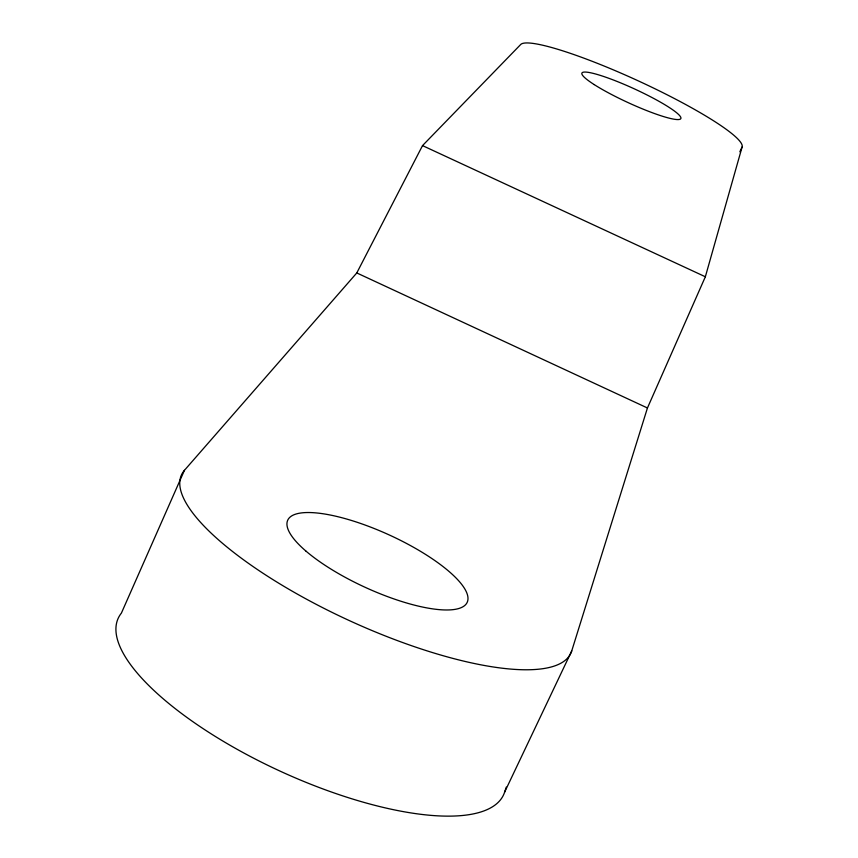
<?xml version="1.0" encoding="UTF-8"?>
<svg xmlns="http://www.w3.org/2000/svg" width="858" height="858" viewBox="0 0 858 858"><rect width="100%" height="100%" fill="white"/><g stroke="black" fill="none" stroke-linecap="round" stroke-linejoin="round"><path stroke-width="1.29" d="M705.351 276.769L742.116 146.954A122.061 16.946 24.7 0 0 639.714 81.531A122.061 16.946 24.7 0 0 520.731 44.466L422.522 145.613L356.789 272.941L184.416 470.345L121.386 613.127A211.947 71.589 24.6 0 0 276.351 769.39A211.947 71.589 24.6 0 0 504.622 792.138L571.739 650.89L647.447 407.979L705.351 276.769L422.522 145.613M504.622 792.138L506.306 787.065M739.843 151.78L742.116 146.954M356.789 272.941L647.447 407.979M571.739 650.89A214.135 62.623 24.6 0 1 345.313 618.725A214.135 62.623 24.6 0 1 184.416 470.345M305.727 550.9A98.681 28.818 24.6 0 0 461.186 607.646A98.681 28.818 24.6 0 0 365.594 525.225A98.681 28.818 24.6 0 0 305.727 550.9M594.165 84.567A54.429 7.55 24.7 0 0 678.27 119.562A54.429 7.55 24.7 0 0 621.482 83.237A54.429 7.55 24.7 0 0 594.165 84.567"/></g></svg>
